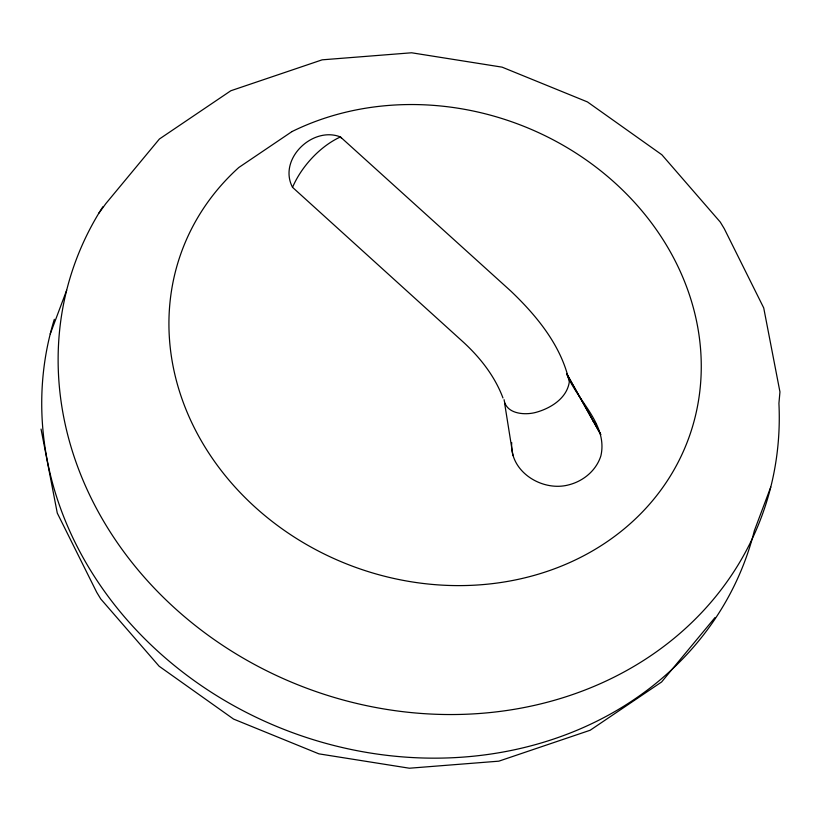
<?xml version="1.0" encoding="UTF-8"?>
<svg xmlns="http://www.w3.org/2000/svg" width="821" height="821" viewBox="0 0 821 821"><rect width="100%" height="100%" fill="white"/><g stroke="black" fill="none" stroke-linecap="round" stroke-linejoin="round"><path stroke-width="1.23" d="M511.719 442.581C509.472 471.706 542.26 492.015 568.779 484.852C583.423 481.127 596.231 470.505 600.869 455.891C608.145 424.365 577.122 400.689 566.706 373.812M502.965 397.969C494.909 376.418 480.357 357.802 463.547 342.326L292.543 187.342C301.358 166.684 319.974 146.323 340.428 136.943L510.847 291.096C536.903 315.952 561.605 346.01 569.302 381.97C566.87 398.493 550.409 408.489 535.497 412.491C524.311 415.385 505.91 413.876 504.073 399.663M50.255 333.911L66.645 290.295M770.745 487.089L754.355 530.705A365.971 319.769 20.6 0 1 316.064 740.532A365.971 319.769 20.6 0 1 54.33 319.328M98.818 213.244L105.909 203.526L159.397 139.016L230.834 90.751L322.171 59.83L411.608 52.78L502.093 67.148L587.446 101.927L661.87 154.769L720.274 222.07L724.266 228.669L763.725 307.926L779.95 391.915L778.924 403.337A365.971 319.769 20.6 0 1 336.62 698.148A365.971 319.769 20.6 0 1 102.83 206.82M715.091 617.474L661.603 681.984L590.166 730.249L498.829 761.17L409.392 768.22L318.907 753.852L233.554 719.073L159.13 666.231L100.726 598.93L96.734 592.331L57.275 513.074L41.05 429.085M592.998 420.875L596.22 424.673M341.515 138.236L340.428 136.943C312.524 125.849 277.755 159.315 292.543 187.342M566.634 373.493L600.798 434.607L566.664 373.812M504.587 403.049L512.971 455.583M292.009 131.565L238.788 167.515A270.16 236.058 20.6 0 0 355.134 567.178A270.16 236.058 20.6 0 0 698.979 334.906A270.16 236.058 20.6 0 0 292.009 131.565"/></g></svg>
